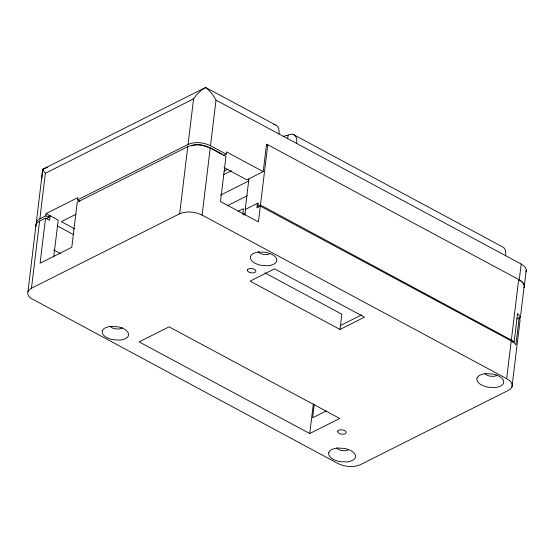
<?xml version="1.0" encoding="UTF-8"?>
<svg xmlns="http://www.w3.org/2000/svg" width="554" height="554" viewBox="0 0 554 554"><rect width="100%" height="100%" fill="white"/><g stroke="black" fill="none" stroke-linecap="round" stroke-linejoin="round"><path stroke-width="0.83" d="M505.691 255.713L505.76 252.389L505.137 249.639L503.842 247.652L501.979 246.565L293.011 134.338M36.093 224.398L42.727 169.261L205.61 87.484L275.262 124.809M53.745 256.869L58.205 220.083L50.144 215.755L49.597 220.263L45.56 218.096L39.583 221.101L37.319 222.666L36.038 224.564L27.7 293.779L28.566 295.947L30.449 298.031L337.795 463.442C344.671 466.766 353.078 467.777 360.239 464.751L508.44 390.341L510.705 388.776L511.986 386.879L520.109 319.776L519.188 317.754L515.913 344.817L514.029 342.732L511.245 340.869L260.338 206.116L256.89 207.847L257.43 203.353M35.816 226.676L36.038 224.564M41.827 176.726L41.605 178.838L42.727 169.261L47.589 167.377M511.986 386.879L512.208 384.767L511.342 382.599L509.458 380.508L506.675 378.652L202.099 215.097C195.216 211.767 186.816 210.762 179.655 213.789L31.467 288.205L29.203 289.77L27.915 291.667M519.541 318.792L520.441 317.096L516.882 318.91M31.467 288.205L39.583 221.101M36.315 222.292L37.596 220.388L39.86 218.823L45.373 173.263L42.665 169.94M45.56 218.096L40.082 263.205L71.791 247.285L77.255 202.182L187.778 146.651C201.164 140.855 214.807 150.023 225.963 156.415L220.499 201.559L258.42 221.919L260.338 206.116M39.86 218.823L45.823 215.831L46.093 213.574L77.802 197.653L77.532 199.911L79.804 201.13M46.612 218.574L48.849 217.452L49.119 215.201L46.093 213.574M179.655 213.789L187.778 146.651M77.532 199.911L188.062 144.414L193.575 98.854L197.099 94.215L201.192 90.344L205.61 87.484L209.405 90.821L212.958 95.136L216.018 100.163L521.176 264.029L523.807 265.809L525.559 267.824L526.3 269.93L524.077 287.775M202.099 215.097L210.215 147.96M524.389 285.719L523.648 283.606L521.896 281.598L519.264 279.818L266.55 144.109L263.219 171.629L226.51 151.914L226.24 154.171L210.506 145.723L216.018 100.163M242.763 214.197L243.435 208.671L238.088 211.358M248.905 178.963L245.207 209.502L258.303 202.923L257.894 206.31L260.477 205.008L514.181 341.61L517.588 313.419L520.441 317.096M244.826 215.243L245.54 209.322M260.477 205.008L267.769 144.788L266.273 145.536M287.692 138.493L288.101 135.114L290.698 134.234A15.644 8.199 -61.8 0 1 294.873 135.418A15.955 8.358 -61.8 0 1 296.715 143.493M309.741 433.519L339.727 418.464L169.081 326.825L139.096 341.88L309.741 433.519L313.322 403.914M314.25 404.24L312.615 417.771L326.327 410.888M340.017 329.45L364.49 317.158L274.528 268.849L250.055 281.141L340.017 329.45L341.86 314.222L264.86 272.873M506.675 378.652L511.245 340.869M511.397 339.754L518.683 279.528L521.466 281.39L523.35 283.475L524.216 285.649L520.393 317.525M519.264 279.818L521.176 264.029M525.988 271.986L526.3 269.93M45.373 173.263L193.575 98.854M48.648 216.503L50.144 215.755M75.988 214.28L61.293 221.662L74.832 228.934M223.65 155.466L226.24 154.171M224.225 171.027L228.075 169.088M223.788 174.635L231.489 170.764M263.219 171.629L246.849 179.849L224.045 167.599M220.388 195.202L248.878 180.902M227.251 205.783L247.216 195.756M243.441 214.599L244.979 213.83M340.495 325.503L361.665 314.873M512.865 342.268L514.181 341.61M188.062 144.414C195.223 141.388 203.623 142.399 210.506 145.723M191.546 145.896C202.189 141.623 212.57 149.58 221.434 154.275M288.101 135.114L283.122 136.381M45.823 215.831L48.849 217.452M57.408 225.956L73.225 234.453M53.676 249.896L60.483 253.552M42.727 169.261L42.921 170.916M278.967 133.964A15.955 8.358 -61.8 0 0 278.406 127.877A15.637 8.192 -61.8 0 0 273.759 124.629M484.958 373.444A6.821 3.476 6.9 0 0 490.006 376.152L493.427 376.353A6.503 3.31 6.9 0 0 497.201 374.982M336.756 447.854A6.821 3.476 6.9 0 0 341.804 450.561L345.225 450.762A6.503 3.31 6.9 0 0 348.05 450.042M269.535 253.884A6.503 3.31 6.9 0 1 266.709 254.605L263.282 254.404A6.821 3.476 6.9 0 1 258.24 251.696M110.038 326.105A6.821 3.476 6.9 0 0 115.08 328.813L118.508 329.014A6.503 3.31 6.9 0 0 122.275 327.643M102.324 330.731L102.137 332.483L102.857 334.297A13.649 6.946 6.9 0 0 112.947 339.713L119.789 340.108A12.998 6.62 6.9 0 0 128.41 335.786L128.59 334.027L127.87 332.22A13.649 6.946 6.9 0 0 117.78 326.805L110.938 326.403A12.998 6.62 6.9 0 0 102.324 330.731M247.465 269.895L247.638 271.038A4.37 2.223 6.9 0 0 250.865 272.769L253.053 272.9A4.162 2.119 6.9 0 0 255.809 271.515L255.636 270.373A4.37 2.223 6.9 0 0 252.409 268.642L250.221 268.51A4.162 2.119 6.9 0 0 247.465 269.895M250.526 256.322L250.339 258.074L251.059 259.888A13.649 6.946 6.9 0 0 261.149 265.304L267.991 265.698A12.998 6.62 6.9 0 0 276.612 261.377L276.792 259.618L276.072 257.811A13.649 6.946 6.9 0 0 265.982 252.395L259.14 251.994A12.998 6.62 6.9 0 0 250.526 256.322M328.834 452.438L328.647 454.218L329.381 456.06A13.864 7.057 6.9 0 0 339.623 461.558L346.582 461.967A13.206 6.724 6.9 0 0 355.336 457.569L355.516 455.783L354.789 453.948A13.864 7.057 6.9 0 0 344.54 448.442L337.587 448.041A13.206 6.724 6.9 0 0 328.834 452.438M337.781 431.206L337.954 432.349A4.37 2.223 6.9 0 0 341.181 434.08L343.369 434.204A4.162 2.119 6.9 0 0 346.125 432.819L345.952 431.684A4.37 2.223 6.9 0 0 342.725 429.946L340.537 429.821A4.162 2.119 6.9 0 0 337.781 431.206M477.036 378.029L476.849 379.809L477.583 381.651A13.864 7.057 6.9 0 0 487.825 387.149L494.784 387.558A13.206 6.724 6.9 0 0 503.538 383.16L503.718 381.381L502.99 379.538A13.864 7.057 6.9 0 0 492.741 374.04L485.789 373.631A13.206 6.724 6.9 0 0 477.036 378.029"/></g></svg>
